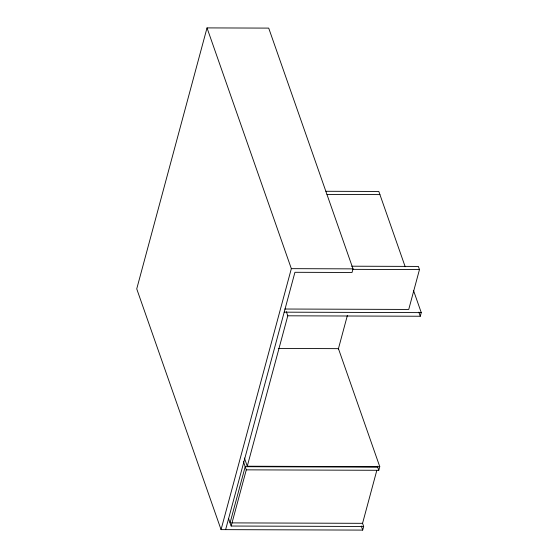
<?xml version="1.0" encoding="UTF-8"?>
<svg xmlns="http://www.w3.org/2000/svg" width="558" height="558" viewBox="0 0 558 558"><rect width="100%" height="100%" fill="white"/><g stroke="black" fill="none" stroke-linecap="round" stroke-linejoin="round"><path stroke-width="0.84" d="M225.62 529.64L294.931 272.297L352.042 272.485L353.019 268.865L268.705 28.109L207.025 27.9L136.738 288.87L221.052 529.626L362.686 530.1L363.663 526.473L362.512 523.195M221.052 529.626L291.339 268.656L207.025 27.9M230.063 522.888L245.192 466.704L377.689 467.151M363.663 526.473L231.165 526.034L246.294 469.85L243.428 461.654M246.294 469.85L378.791 470.296L379.768 466.669L247.271 466.223L287.788 315.807L286.352 311.706M338.322 349.106L347.362 315.521M351.652 266.201L418.374 266.424L419.476 269.57L408.735 309.439L284.824 309.027M376.79 470.499L362.56 523.327L231.807 522.888M287.788 315.807L420.286 316.246L421.262 312.626L413.513 290.495M325.914 191.282L378.826 191.464L405.185 266.731M327.016 194.428L379.928 194.609M291.339 268.656L353.019 268.865M352.754 269.347L419.476 269.57M284.196 312.166L421.262 312.626M278.296 348.45L338.441 348.652L379.768 466.669M418.849 312.152L420.286 316.246M377.361 466.195L378.791 470.296M361.249 525.999L362.686 530.1M244.404 458.027L247.271 466.223M228.585 518.654L231.165 526.034"/></g></svg>
